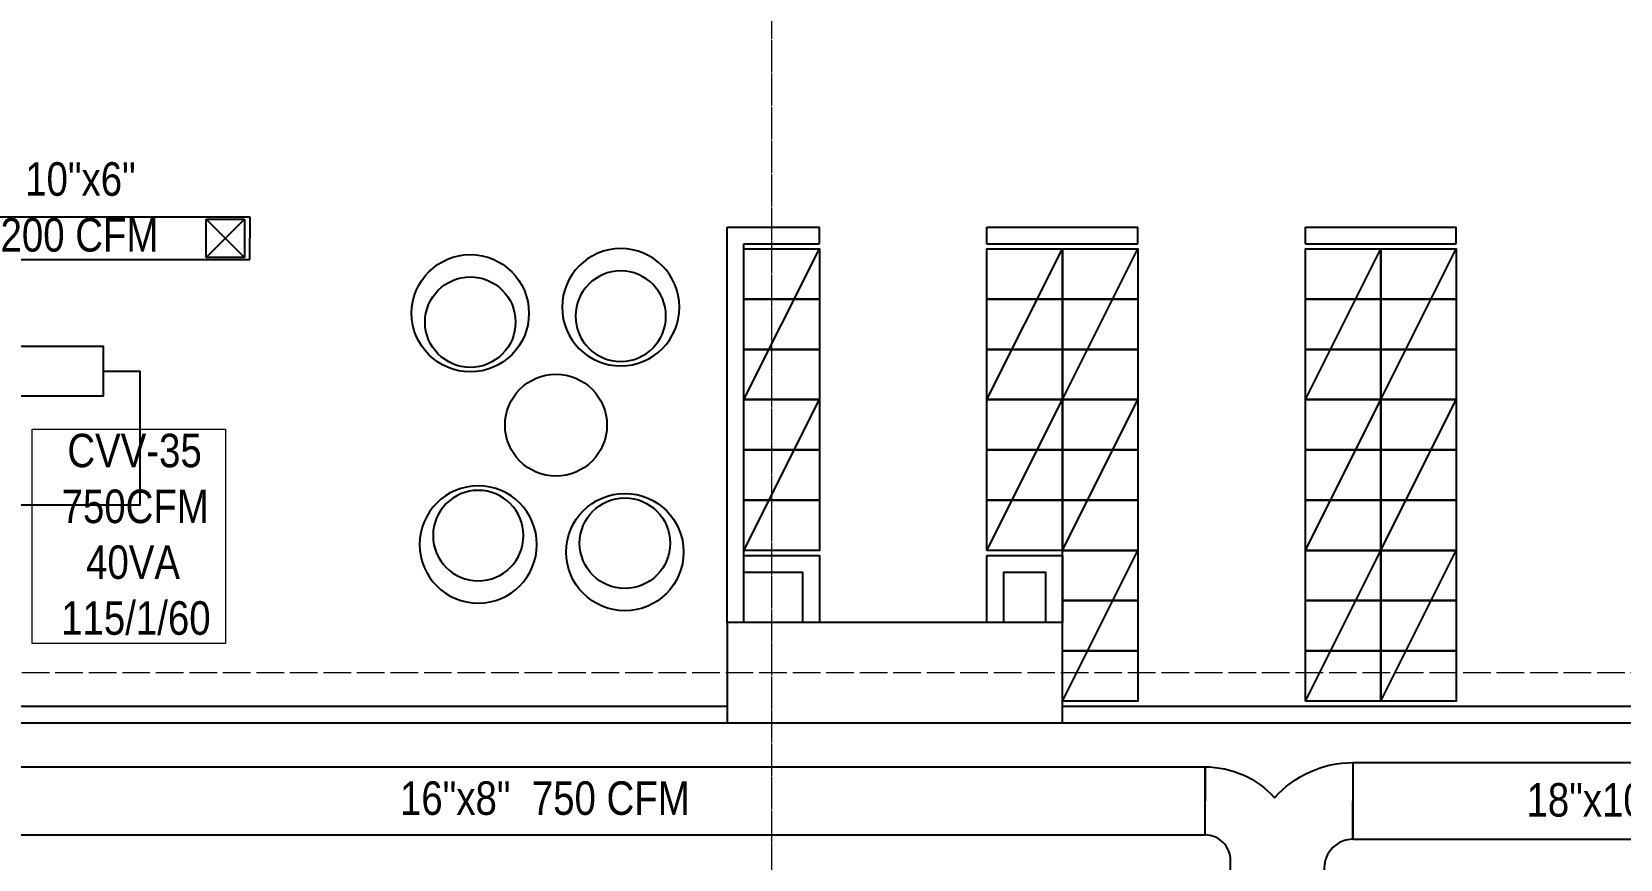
# Model space of a CAD drawing. Header units: inches. Extents: x -3 to 209, y -384 to 20.
# Drawn here: x 158.03 to 167.5, y -98.6 to -93.66 of the extents above; entities that cross this region are included whole.
import ezdxf

# ---------------------------------------------------------------- set-up
doc = ezdxf.new("R2010")
doc.units = ezdxf.units.IN
doc.header["$MEASUREMENT"] = 0
for name, pattern in [('Grid Line', [0.022225, 0.0127, -0.003175, 0.003175, -0.003175]), ('Grid Line 1_2_', [0.022225, 0.0127, -0.003175, 0.003175, -0.003175]), ('HIDDEN2', [0.1875, 0.125, -0.0625])]:
    doc.linetypes.add(name, pattern=pattern)
for name, color, linetype in [('BASE PLAN$0$NBS-HEAVY', 253, 'Continuous'), ('HVAC-Rejillas', 2, 'HIDDEN2'), ('HVAC-Suministro', 170, 'Continuous'), ('NFF-FURN', 253, 'Continuous'), ('NFF-LIGHT', 253, 'Continuous')]:
    doc.layers.add(name, color=color, linetype=linetype)
for name, color, linetype, lineweight in [('HVAC -Textos Equipos', 2, 'Continuous', 9), ('HVAC -Textos Suministro', 7, 'Continuous', 9), ('S-COLS', 6, 'Continuous', 13), ('S-GRID', 253, 'Continuous', 9)]:
    doc.layers.add(name, color=color, linetype=linetype, lineweight=lineweight)
doc.styles.add('Arial Narrow', font='ARIALN.TTF', dxfattribs={"height": 0.00295})

# ---------------------------------------------------------------- blocks, each defined once
blk = doc.blocks.new('ds')
at = {"linetype": 'ByBlock', "lineweight": -2}
for p, q in [((-0.0127, -0.0127), (0.0127, 0.0127)), ((-0.0127, 0.0127), (0.0127, -0.0127)), ((-0.0127, -0.0127), (-0.0127, 0.0127)), ((-0.0127, 0.0127), (0.0127, 0.0127)), ((0.0127, 0.0127), (0.0127, -0.0127)), ((0.0127, -0.0127), (-0.0127, -0.0127))]:
    blk.add_line(p, q, dxfattribs=at)
blk = doc.blocks.new('Z$W@#09660A4C')
at = {"layer": 'NFF-FURN', "linetype": 'ByBlock', "lineweight": -2}
for centre, radius in [((350, 350), 350), ((350, 296.8), 270)]:
    blk.add_circle(centre, radius, dxfattribs=at)
blk = doc.blocks.new('A$C0ABF4FFB')
at = {"layer": 'NFF-LIGHT', "linetype": 'ByBlock', "lineweight": -2, "ltscale": 30}
blk.add_line((0, 900), (450, 0), dxfattribs=at)
at = {"layer": 'NFF-LIGHT', "linetype": 'ByBlock', "lineweight": -2}
for points in [[(0, 900), (0, 600), (450, 600), (450, 900)], [(0, 600), (0, 300), (450, 300), (450, 600)], [(0, 300), (0, 0), (450, 0), (450, 300)]]:
    blk.add_lwpolyline(points, close=True, dxfattribs=at)

msp = doc.modelspace()

# ---------------------------------------------------------------- linework, layer by layer
at = {"layer": 'BASE PLAN$0$NBS-HEAVY'}
for p, q in [((162.1758, -94.8306), (162.7258, -94.8306)), ((162.1758, -97.1906), (162.1758, -94.8306)), ((162.7258, -94.9306), (162.7258, -94.8306)), ((163.7258, -94.8306), (164.6258, -94.8306)), ((163.7258, -94.9306), (163.7258, -94.8306)), ((164.6258, -94.9306), (164.6258, -94.8306)), ((165.6258, -94.8306), (166.5258, -94.8306)), ((165.6258, -94.9306), (165.6258, -94.8306)), ((166.5258, -94.9306), (166.5258, -94.8306)), ((162.2758, -94.9306), (162.7258, -94.9306)), ((163.7258, -94.9306), (164.6258, -94.9306)), ((165.6258, -94.9306), (166.5258, -94.9306)), ((151.9658, -97.6906), (162.1758, -97.6906)), ((164.1758, -97.6906), (171.7758, -97.6906)), ((151.9658, -97.7906), (162.1758, -97.7906)), ((164.1758, -97.7906), (172.7585, -97.7906))]:
    msp.add_line(p, q, dxfattribs=at)
for points in [[(162.7258, -97.1906), (162.2758, -97.1906), (162.2758, -94.9306)], [(162.2758, -96.7906), (162.7258, -96.7906), (162.7258, -97.1906)], [(163.7258, -96.7906), (164.1758, -96.7906), (164.1758, -97.1906), (163.7258, -97.1906), (163.7258, -96.7906)], [(162.2758, -96.8906), (162.6258, -96.8906), (162.6258, -97.1906)], [(163.8258, -97.1906), (163.8258, -96.8906), (164.0758, -96.8906), (164.0758, -97.1906)]]:
    msp.add_lwpolyline(points, dxfattribs=at)
at = {"layer": 'HVAC -Textos Equipos', "color": 1}
msp.add_lwpolyline([(158.0278, -96.0365), (159.1821, -96.0365), (159.1821, -97.3173), (158.0278, -97.3173)], close=True, dxfattribs=at)
at = {"layer": 'HVAC-Suministro'}
for p, q in [((157.4185, -94.7701), (159.3279, -94.7697)), ((159.3279, -94.7697), (159.3279, -94.8967)), ((159.3279, -95.0237), (159.3279, -94.8967)), ((157.4186, -95.0241), (159.3279, -95.0237)), ((157.4603, -98.0535), (165.0271, -98.0531)), ((165.0271, -98.0531), (165.0271, -98.2563)), ((165.9097, -98.0281), (165.9097, -98.2567)), ((165.9097, -98.0281), (170.2316, -98.0281)), ((165.0271, -98.4595), (165.0271, -98.2563)), ((165.9097, -98.4853), (165.9097, -98.2567)), ((157.4603, -98.4599), (165.0271, -98.4595)), ((165.9097, -98.4853), (170.2316, -98.4853))]:
    msp.add_line(p, q, dxfattribs=at)
msp.add_lwpolyline([(165.4416, -98.2372, -0.213153), (165.9097, -98.0281), (165.9097, -98.4853, 0.414214), (165.7383, -98.6567), (165.7383, -98.7024), (165.1795, -98.7025), (165.1795, -98.6119, 0.414214), (165.0271, -98.4595), (165.0271, -98.0531, -0.212012)], format="xyb", close=True, dxfattribs=at)
at = {"layer": 'NFF-FURN'}
for points in [[(157.0518, -95.8406), (157.0518, -95.5406), (158.4518, -95.5406), (158.4518, -95.8406), (157.0518, -95.8406)], [(158.4518, -95.6906), (158.6708, -95.6906), (158.6708, -96.4906), (155.4708, -96.4906), (155.4708, -95.6906), (157.0518, -95.6906)]]:
    msp.add_lwpolyline(points, dxfattribs=at)
msp.add_circle((161.1541, -96.0129), 0.3042, dxfattribs=at)
at = {"layer": 'S-COLS', "lineweight": 25}
for p, q in [((164.1758, -97.1906), (162.1758, -97.1906)), ((162.1758, -97.1906), (162.1758, -97.7906)), ((164.1758, -97.7906), (164.1758, -97.1906)), ((162.1758, -97.7906), (164.1758, -97.7906))]:
    msp.add_line(p, q, dxfattribs=at)
at = {"layer": 'S-GRID', "linetype": 'Grid Line 1_2_'}
for p, q in [((162.4399, -65.5133), (162.4399, -119.2586)), ((162.4399, -65.5133), (162.4399, -119.2586)), ((118.6314, -97.4906), (201.8133, -97.4906)), ((118.6314, -97.4906), (201.8133, -97.4906))]:
    msp.add_line(p, q, dxfattribs=at)
at = {"layer": 'S-GRID', "linetype": 'Grid Line'}
for p, q in [((162.4399, -70.4079), (162.4399, -112.8015)), ((117.6245, -97.4906), (200.2834, -97.4906)), ((123.5666, -97.4906), (190.8779, -97.4906))]:
    msp.add_line(p, q, dxfattribs=at)

# ---------------------------------------------------------------- block references
at = {"layer": 'HVAC-Rejillas', "xscale": 9, "yscale": 9, "zscale": 12, "rotation": 180}
msp.add_blockref('ds', (159.1816, -94.8971), dxfattribs=at)
at = {"layer": 'NFF-FURN', "yscale": 0.0009999999999852297, "zscale": 0.0009999999999852297}
for p, xscale in [((161.8904, -95.659), -0.0009999999999852297), ((160.2928, -95.6947), 0.0009999999999852297)]:
    msp.add_blockref('Z$W@#09660A4C', p, dxfattribs=dict(at, xscale=xscale))
for p, xscale, rotation in [((160.3402, -96.3754), -0.0009999999999852297, 180), ((161.9152, -96.4208), 0.0009999999999852297, 180.0000000000001)]:
    msp.add_blockref('Z$W@#09660A4C', p, dxfattribs=dict(at, xscale=xscale, rotation=rotation))
at = {"layer": 'NFF-LIGHT', "linetype": 'ByBlock', "xscale": -0.0009999999999852297, "yscale": 0.0009999999999852297, "zscale": 0.0009999999999852297, "rotation": 180}
for p in [(162.2758, -94.9606), (163.7258, -94.9606), (164.1758, -94.9606), (165.6258, -94.9606), (166.0758, -94.9606), (162.2758, -95.8606), (163.7258, -95.8606), (164.1758, -95.8606), (165.6258, -95.8606), (166.0758, -95.8606), (164.1758, -96.7606), (165.6258, -96.7606), (166.0758, -96.7606)]:
    msp.add_blockref('A$C0ABF4FFB', p, dxfattribs=at)

# ---------------------------------------------------------------- texts
at = {"layer": 'HVAC -Textos Equipos', "color": 1, "insert": (157.812, -96.0642), "char_height": 0.2, "width": 1.634804, "attachment_point": 1, "style": 'Arial Narrow'}
msp.add_mtext('\\pi0.42661;CVV-35\\P\\pi0.39203;750CFM\\P\\pi0.53821;40VA\\P\\pi0.38937;115/1/60', dxfattribs=at)
at = {"layer": 'HVAC -Textos Suministro', "char_height": 0.2, "attachment_point": 1, "style": 'Arial Narrow'}
for s, insert, width in [('\\pi0.28216;10"x6" \\P\\pi0.13496;200 CFM', (157.7047, -94.4431), 1.188471), ('16"x8"  750 CFM', (160.2231, -98.1397), 1.821286), ('18"x10" 1.400 CFM', (166.9451, -98.1501), 2.185499)]:
    msp.add_mtext(s, dxfattribs=dict(at, insert=insert, width=width))

doc.saveas('drawing.dxf')
